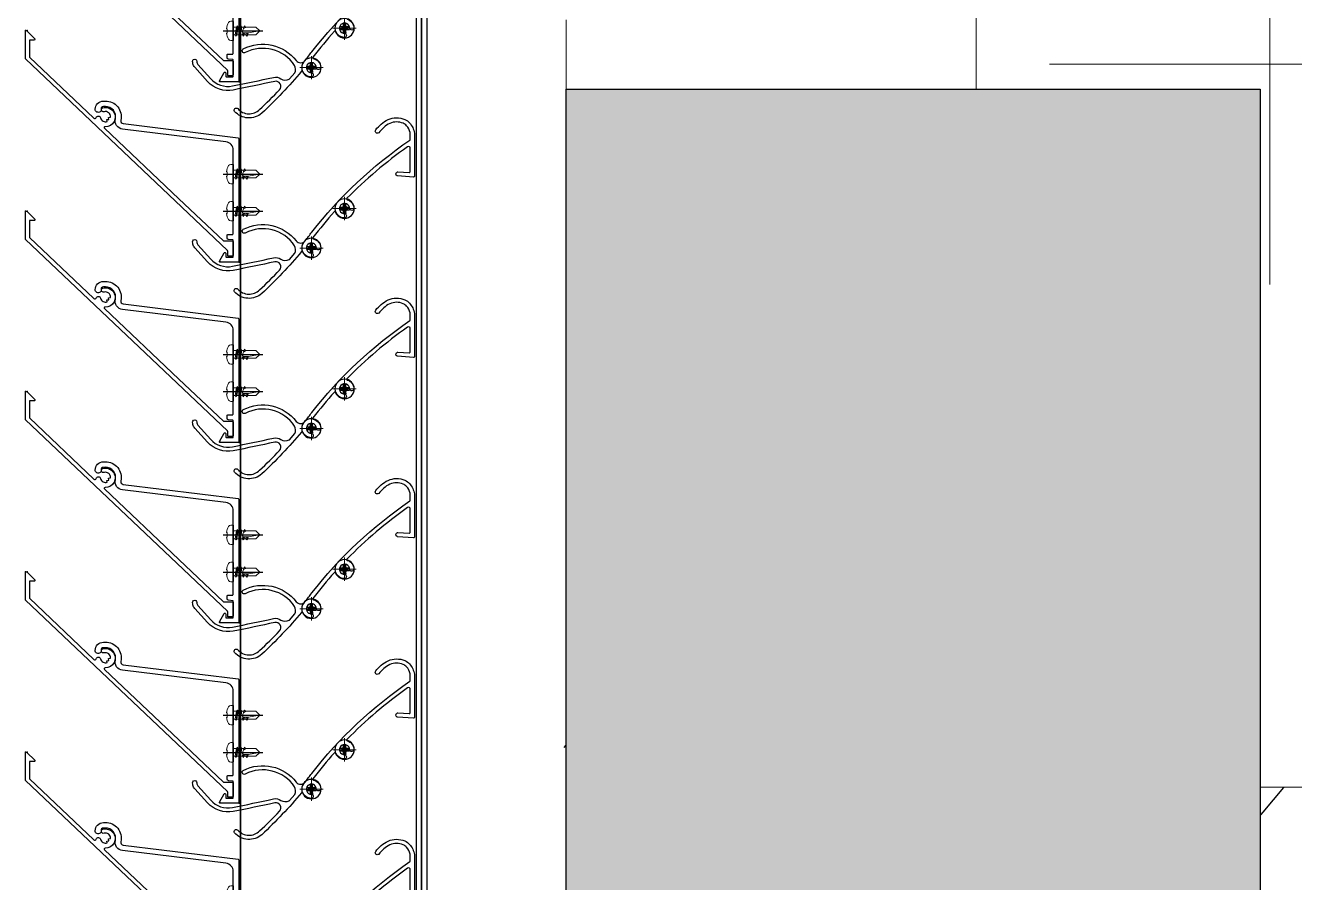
# Model space of a CAD drawing. Header units: millimetres. Extents: x 652937 to 1670132, y 1473552 to 2851037.
# Drawn here: x 754603.4 to 755060.8, y 1541029.5 to 1541338.5 of the extents above; entities that cross this region are included whole.
import ezdxf

# ---------------------------------------------------------------- set-up
doc = ezdxf.new("R2010")
doc.units = ezdxf.units.MM
doc.linetypes.add('CENTER', pattern=[50.800000000000004, 31.75, -6.35, 6.35, -6.35])
doc.linetypes.add('HIDDEN', pattern=[0.375, 0.25, -0.125])
for name, color, linetype in [('000 - CONCRETE_COL_HATCH_', 251, 'Continuous'), ('000 - CONCRETE_COL_MAIN_COLOR_1', 5, 'Continuous'), ('000 - CONCRETE_COL_WIPEOUT_', 250, 'Continuous'), ('010 - ASPG_ACCESSORIES_MAIN_COLOR_1', 1, 'Continuous'), ('010 - ASPG_EXTR_MAIN_COLOR_2', 2, 'Continuous'), ('010 - ASPG_FRAMING_MAIN_COLOR_2', 2, 'Continuous'), ('010 - ASPG_FRAMING_SUB_COLOR_2', 1, 'Continuous'), ('010 - ASPG_FRAMING_WIPEOUT_', 250, 'Continuous'), ('BOLT & SCREW', 251, 'Continuous'), ('Center Line', 1, 'CENTER'), ('DIM', 1, 'Continuous'), ('TEXT', 3, 'Continuous')]:
    doc.layers.add(name, color=color, linetype=linetype)
doc.layers.add('010 - ASPG_EXTR_DEF_SUB', color=250, linetype='Continuous', plot=False)
for name, color, linetype, lineweight in [('12-GRID', 1, 'CENTER', 13), ('A-FLOR-E', 2, 'Continuous', 9), ('A-WALL', 2, 'Continuous', 25), ('S-230-A-FLOOR', 2, 'Continuous', 9), ('SCREW', 8, 'Continuous', 5)]:
    doc.layers.add(name, color=color, linetype=linetype, lineweight=lineweight)

# ---------------------------------------------------------------- blocks, each defined once
blk = doc.blocks.new('C25')
at = {"layer": 'S-230-A-FLOOR', "color": 251}
for p, q in [((-2.328306436538696e-10, 0.06864600256085396), (-6.984919309616089e-10, -0.06864600256085396)), ((-0.0686460027936846, 0), (0.0686460017459467, -2.328306436538696e-10))]:
    blk.add_line(p, q, dxfattribs=at)
at = {"layer": 'S-230-A-FLOOR', "color": 11, "linetype": 'HIDDEN', "ltscale": 5}
blk.add_lwpolyline([(0.1249999984866008, 0.1999999999534339), (0.1249999989522621, -0.2000000001862645), (-0.1250000006984919, -0.2000000004190952), (-0.1250000004656613, 0.1999999997206032)], close=True, dxfattribs=at)
blk = doc.blocks.new('*U8334')
blk.add_wipeout([(125.02906553161912, 200.01819018012532), (125.0290655316191, -200.01805792056334), (-125.0289782335518, -200.0180787968487), (-125.0289782335518, 200.01816930383995)]).dxf.layer = '000 - CONCRETE_COL_WIPEOUT_'
at = {"layer": '000 - CONCRETE_COL_HATCH_'}
h = blk.add_hatch(dxfattribs=at)
h.set_pattern_fill('AR-CONC', color=256, scale=0.05, style=0)
h.set_pattern_definition([(49.99999999999999, (0, 0), (9.1092334498002, -0.7969542769451543), [0.9525000000000001, -10.4775]), (355, (0, 0), (-1.762171071248467, 9.552842261951758), [0.762, -8.3820292085]), (100.4514447, (0.7591003500000001, -0.066412675), (7.347062354517664, 8.755887595609755), [0.80950044, -8.904512229999998]), (46.18420000000001, (0, 2.54), (13.5539520446065, -2.102116396636358), [1.42875, -15.71625]), (96.63555760999996, (1.129495, 2.364825), (11.87020670257515, 12.37130622988608), [1.214251157, -13.356780408]), (351.1841511700001, (0, 2.54), (11.87020670324885, 12.37130622927663), [1.1429983535, -12.572986596]), (21, (1.27, 1.905), (7.580719563456625, -5.11325990935438), [0.9525000000000001, -10.4775]), (326.0000000000001, (1.27, 1.905), (3.090101417382354, 9.209398306115963), [0.762, -8.382]), (71.45144499999999, (1.90172663, 1.478895005), (10.67082096393581, 4.096138444295263), [0.8095004400000001, -8.90449688]), (37.50000000000001, (0, 0), (0.1544301625295909, 4.227751943657656), [0, -8.2804, 0, -8.509, 0, -8.41375]), (7.499999999999999, (0, 0), (3.340983125515288, 5.009028740905975), [0, -4.8514, 0, -8.0899, 0, -3.20675]), (327.5, (-2.8321, 0), (6.77952975834357, -0.2864371996336722), [0, -3.175, 0, -9.906, 0, -13.1445]), (317.5, (-4.1021, 0), (7.406459069300903, 1.271324551666652), [0, -4.1275, 0, -6.578600000000001, 0, -9.3345])])
h.paths.add_polyline_path([(-125.0290218825891, -200.018134488487), (-125.0290218825891, 200.0181136122017), (125.0290218825891, 200.018134488487), (125.0290218825891, -200.0181136122017)])
at = {"layer": '000 - CONCRETE_COL_MAIN_COLOR_1'}
blk.add_lwpolyline([(-125.0290218825891, -200.018134488487), (-125.0290218825891, 200.0181136122017), (125.0290218825891, 200.018134488487), (125.0290218825891, -200.0181136122017), (-125.0290218825891, -200.018134488487)], close=True, dxfattribs=at)
blk = doc.blocks.new('W-1-PP18-ST_ENT3_REV02_20260413-050421_PP18_ENT3_MAIN_PLAN')
at = {"layer": 'A-FLOR-E'}
h = blk.add_hatch(dxfattribs=at)
h.set_pattern_fill('CROSS', color=250, scale=50, angle=210.7689957793228)
h.set_pattern_definition([(90.00830806532014, (9903.888727165991, -26817.57823354565), (-317.5460351444216, 317.453958179856), [158.75, -476.2500000000001]), (180.0083080653204, (9983.252216689521, -26738.19172452204), (-317.453958179856, -317.5460351444216), [158.75, -476.2500000000001])])
h.paths.add_polyline_path([(10552.7724922637, -11720.10914213024), (10552.65647391812, -10919.99999969266), (11302.45717344829, -10919.89127639681), (11302.5731920267, -11720.00041860156)], flags=16)
h.paths.add_polyline_path([(18712.43403395661, -10369.24719647504), (18712.7101582943, -10275.13879491016), (20062.22330671758, -10274.98557907529), (20062.223306834, -7304.822206497192), (20062.22330718325, 1006.469529820606), (8350.240529375384, 1013.833130011335), (8352.581507619703, -15559.00517199188), (13097.40324537293, -15549.91630767472), (13097.37388473027, -10370.04009564407)])
at = {"layer": 'TEXT'}
h = blk.add_hatch(dxfattribs=at)
h.set_pattern_fill('ANSI34', color=250, scale=21.83100767730449, angle=305.7689957793228)
h.set_pattern_definition([(230.0083080653204, (16484.82354204194, -22407.65041881241), (318.6218556715972, -267.276760314056), []), (230.0083080653204, (16387.17373050773, -22416.20793845505), (318.6218556715972, -267.276760314056), []), (230.0083080653204, (16289.52391897351, -22424.76545809768), (318.6218556715972, -267.276760314056), []), (230.0083080653204, (16191.87388997548, -22433.3229965996), (318.6218556715972, -267.276760314056), [])])
h.paths.add_polyline_path([(8351.9099206666, -15550.10326229967), (8350.218025129521, 1004.77125053294), (20060.18423601077, 1006.600863533095), (20061.87613178068, -15548.27364929952)], flags=16)
h.paths.add_polyline_path([(8201.931672031293, -15700.12501231395), (8201.109208492795, 1155.654514906928), (20210.65068731573, 1155.931012239307), (20211.47315085423, -15699.84851498157)])
at = {"layer": 'A-WALL', "color": 2, "lineweight": 13}
blk.add_lwpolyline([(19934.87964649708, 1155.923065263778), (20209.82150998921, 1155.924234772101), (20209.88444830314, 730.0233794376254)], dxfattribs=at)
blk.add_lwpolyline([(20062.22330718325, 1006.469529820606), (20062.22330648475, -15549.88525924273), (8352.604010701412, -15549.943291815), (8350.218026293674, 1004.771250067279)], close=True, dxfattribs=at)
at = {"layer": 'DIM', "color": 4, "xscale": 1000, "yscale": 1000, "zscale": 1000, "rotation": 180.0083083312035}
blk.add_blockref('C25', (20084.85064210859, 955.0269860774279), dxfattribs=at)
blk.add_blockref('*U8334', (20084.85064298171, 955.0269863102585))
blk = doc.blocks.new('PZG35-9D5')
at = {"layer": 'Center Line'}
blk.add_line((1.4210854715202e-14, 3.733653355866409), (1.4210854715202e-14, -10.53404386090006), dxfattribs=at)
at = {"layer": 'SCREW', "color": 8}
for p, q in [((-1.399999999999963, 2.842170943040401e-14), (-1.399999999999963, -1.090192378864657)), ((1.399999999999991, 0), (1.399999999999991, -0.5901923788647139)), ((-1.850000000000009, -1.399999999999977), (1.850000000000037, -0.8999999999999773)), ((-1.850000000000009, -1.399999999999977), (-1.399999999999963, -1.090192378864685)), ((-1.850000000000009, -1.399999999999977), (-1.399999999999963, -1.709807621135297)), ((-1.850000000000009, -2.699999999999989), (1.850000000000037, -2.199999999999989)), ((-1.850000000000009, -2.699999999999989), (-1.399999999999963, -2.390192378864697)), ((-1.850000000000009, -2.699999999999989), (-1.399999999999963, -3.009807621135309)), ((-1.850000000000009, -4), (-1.399999999999963, -3.690192378864708)), ((-1.850000000000009, -4), (-0.9911470940920566, -3.883938796498938)), ((-1.850000000000009, -4), (-1.399999999999963, -4.30980762113532)), ((-1.399999999999963, -1.090192378864685), (1.399999999999991, -0.5901923788646855)), ((-1.399999999999963, -1.709807621135297), (1.399999999999991, -1.209807621135297)), ((-1.399999999999963, -1.709807621135269), (-1.399999999999963, -2.390192378864697)), ((-1.399999999999963, -2.390192378864697), (1.399999999999991, -1.890192378864697)), ((-1.399999999999963, -3.009807621135309), (1.399999999999991, -2.509807621135309)), ((-1.399999999999963, -3.009807621135309), (-1.399999999999963, -3.690192378864708)), ((-1.399999999999963, -3.690192378864708), (-0.8446989986695002, -3.591031485769975)), ((-1.399999999999963, -4.30980762113532), (-1.184865735341859, -4.271390788160659)), ((-1.399999999999963, -4.309807621135349), (-1.399999999999963, -8.099999999999966)), ((0.5619885887190463, -3.339837273736322), (1.399999999999991, -3.190192378864708)), ((0.7141825614195483, -3.653488843051434), (1.850000000000037, -3.5)), ((0.7141825614195483, -3.932275020881832), (1.399999999999991, -3.80980762113532)), ((0.7141825614195483, -4.612659778611231), (1.399999999999991, -4.49019237886472)), ((1.850000000000037, -0.8999999999999773), (1.399999999999991, -0.5901923788646855)), ((1.850000000000037, -0.8999999999999773), (1.399999999999991, -1.209807621135297)), ((1.399999999999991, -1.209807621135269), (1.399999999999991, -1.890192378864725)), ((1.850000000000037, -2.199999999999989), (1.399999999999991, -1.890192378864697)), ((1.850000000000037, -2.199999999999989), (1.399999999999991, -2.509807621135309)), ((1.399999999999991, -2.50980762113528), (1.399999999999991, -3.190192378864708)), ((1.850000000000037, -3.5), (1.399999999999991, -3.190192378864708)), ((1.850000000000037, -3.5), (1.399999999999991, -3.80980762113532)), ((1.399999999999991, -3.809807621135349), (1.399999999999991, -4.490192378864691)), ((1.850000000000037, -4.800000000000011), (1.399999999999991, -4.49019237886472)), ((1.4210854715202e-14, -9.5), (-1.399999999999963, -8.099999999999966)), ((1.4210854715202e-14, -9.5), (1.399999999999991, -8.099999999999966)), ((0.7141825614195483, -4.953488843051389), (1.850000000000037, -4.800000000000011)), ((0.7141825614195483, -5.232275020881843), (1.399999999999991, -5.109807621135332)), ((1.850000000000037, -4.800000000000011), (1.399999999999991, -5.109807621135332)), ((1.399999999999991, -5.109807621135332), (1.399999999999991, -8.099999999999966))]:
    blk.add_line(p, q, dxfattribs=at)
blk.add_lwpolyline([(1.4210854715202e-14, -9.5), (0.7141825614195483, -5.232275020881843), (0.7141825614195483, -3.600899293750615, 0.4176573264866609), (0.4106596181599826, -3.300919979679151, 0.1081021898226624), (-0.8446989986694433, -3.591031485769975), (-1.399999999999991, -4.701675652739141)], format="xyb", dxfattribs=at)
blk = doc.blocks.new('*U9352')
at = {"layer": 'SCREW', "color": 6}
blk.add_lwpolyline([(3.026373332565058, 1.780836269555209, 0.09905967801670053), (0.7999999999999687, 2.546427498927414), (0.7999999999999687, 2.274284095813357), (-0.800000000000054, 2.274284095813357), (-0.800000000000054, 2.546427498927414, 0.09905967801670058), (-3.026373332565143, 1.780836269555209, 0.2665876613401604), (-3.500000000000043, 0.9556546004010897), (-3.500000000000043, 0.1999999999999886, 0.4142135623730938), (-3.300000000000054, 0), (3.299999999999997, 0, 0.4142135623731049), (3.499999999999986, 0.1999999999999886), (3.499999999999957, 0.9556546004010897, 0.2665876613401604)], format="xyb", close=True, dxfattribs=at)
at = {"layer": 'SCREW'}
blk.add_blockref('PZG35-9D5', (-1.4210854715202e-14, 0), dxfattribs=at)
blk = doc.blocks.new('*U9355')
blk.add_point((0, 0))
at = {"layer": '010 - ASPG_ACCESSORIES_MAIN_COLOR_1'}
blk.add_lwpolyline([(-39.69999999902211, -0.5999999995172398, 0.4142135623731156), (-39.99999999883585, -0.8999999995638059), (-39.99999999883585, -7.366962144914214, 0.5773502691897371), (-39.65044321701862, -7.568778847059366), (-36.64260295056738, -5.832201459393036, 0.7673269879794871), (-36.78520590183325, -5.299999999645297), (-37.89999999874271, -5.299999999645297, -0.4142135623735732), (-38.19999999902211, -4.999999999656938), (-38.19999999902211, -2.799999999587089, -0.4142135623730951), (-37.99999999883585, -2.59999999951724), (-32.18326623388566, -2.59999999951724, -0.3888787318530097), (-31.98402729420923, -2.782568851142787), (-31.8474567013327, -4.343577870872468, 0.3888787318530089), (-31.34935935237445, -4.799999999528882), (-30.29999999911524, -4.799999999528882, 0.4142135623732408), (-29.99999999883585, -4.499999999540523), (-29.99999999883585, -2.899999999505599, -0.4142135623731785), (-29.69999999902211, -2.59999999951724), (0.4107479506637901, -2.59999999951724, -0.3789692262628873), (3.38851808081381, -5.235465979035143), (7.952927200356498, -42.5207682372482, 0.4465929586642906), (11.6177961837966, -45.07649022702281, -0.4898018444424612), (16.07846395508386, -48.68238816667036), (16.06490363762714, -49.36225294566866, -0.1824796859550777), (15.80227640201338, -50.01801436272836, -0.2679491924113072), (15.32539491611533, -50.16829426406803, 1.122114645179816), (15.09990952932276, -52.3421093734276, 0.4050039718497206), (18.0645059288945, -49.40213623346681), (18.07806624681689, -48.72227145435209, 0.4898054953707174), (11.15966573380865, -43.12966807454978, -0.4465970485362636), (9.938031048281118, -42.27776159492242), (4.866356541635469, -0.8481197821154633, 0.3641755342157969), (4.570876519894227, -0.5999999995172398)], format="xyb", close=True, dxfattribs=at)
at = {"layer": '010 - ASPG_EXTR_DEF_SUB'}
for p in [(-39.99999999883585, -0.4999999995172402), (43.44495566345738, -76.89999999944341), (43.44495566345738, -77.49999999954052)]:
    blk.add_point(p, dxfattribs=at)
at = {"layer": '010 - ASPG_EXTR_MAIN_COLOR_2'}
blk.add_lwpolyline([(11.37409105408005, -48.15170148877115), (11.47245816211216, -47.43577758665815), (12.17779493960552, -47.55667202338264), (12.29266474000178, -46.78670596401826, -0.5355375090189683), (14.1918134491425, -49.16870282323253, 0.9915718169393263), (15.66379558271728, -49.57599316951273, 1.157025413028558), (8.792231505503878, -48.77291728999153, -0.6885576205791355), (8.274611146422103, -48.98797988444021), (-17.14292736421339, -22.16859813180672), (-32.34153279638849, -6.131750148785431), (-32.34153279638849, -2.899999981694054, 0.4143115081626392), (-32.64163311407901, -2.59999999951724), (-37.54163311352022, -2.59999999951724, 0.4141156188887998), (-37.84153278893791, -2.899999981635847), (-37.84153278893791, -4.299999988411218, 0.4142135623731781), (-37.54153279098682, -4.599999986478724), (-35.98884801496752, -4.599999986478724, -0.205894629290155), (-35.77110154624097, -4.693635078269653), (33.22969053988345, -77.49999999954052), (43.14495566324331, -77.49999999954052, 0.6681786376628355), (43.35708769806661, -76.98786796536915), (40.5215537941549, -74.1523340573247, 0.6681786381757795), (40.00942175951786, -74.36446609156592), (40.00942175951786, -75.99999999802712), (33.87471885257401, -75.99999999802712), (11.86384030175395, -52.7751643466243, -0.5583539238224016), (12.08261241135187, -51.95244935475676, 0.7662751832817146), (12.03674733010121, -50.39291741001107, -0.4385828234445206), (10.70630855322815, -48.05207626283555)], format="xyb", close=True, dxfattribs=at)
at = {"layer": 'SCREW', "rotation": 180}
for p in [(-21.64901723782532, -2.499999999924694), (-8.237076249206439, -2.499999999924694)]:
    blk.add_blockref('*U9352', p, dxfattribs=at)
blk = doc.blocks.new('*U8775')
blk.add_wipeout([(1846.3000000012119, 4.000000002472461), (60.00000000297587, 4), (60.00000000297587, 69.29999999999927), (1846.3000000012119, 69.30000000247219)]).dxf.layer = '010 - ASPG_FRAMING_WIPEOUT_'
at = {"layer": '010 - ASPG_FRAMING_MAIN_COLOR_2'}
blk.add_lwpolyline([(1816.300000002376, 69.30000000247242), (90.00000000181171, 69.3), (90.00000000181171, 6), (1816.300000002376, 6.000000002472433)], close=True, dxfattribs=at)
at = {"layer": '010 - ASPG_FRAMING_SUB_COLOR_2'}
for points in [[(1846.300000001212, 4.000000002472433), (60.00000000297587, 4), (60.00000000297587, 69.3), (1846.300000001212, 69.30000000247242)], [(60.00000000297587, 2.000000000715772), (60.00000000297587, 4), (1846.300000001212, 4.000000002472433), (1846.300000001212, 2.000000003188205)]]:
    blk.add_lwpolyline(points, close=True, dxfattribs=at)
at = {"color": 1, "rotation": 180}
for p in [(1286.300000002375, 69.3), (1351.300000002375, 69.3), (1416.300000002375, 69.3), (1481.300000002375, 69.3), (1546.300000002375, 69.3), (1611.300000002375, 69.3)]:
    blk.add_blockref('*U9355', p, dxfattribs=at)
blk = doc.blocks.new('*U9351')
at = {"layer": '12-GRID', "color": 8, "linetype": 'CENTER'}
for p, q in [((5.684341886080801e-14, -6.200000000000029), (5.684341886080801e-14, 2.200000000000029)), ((-4.199999999999973, -2), (4.200000000000085, -2))]:
    blk.add_line(p, q, dxfattribs=at)
at = {"layer": 'BOLT & SCREW'}
for p, q in [((-0.553537628269381, -1.771128018217196), (-1.767499999999847, -1.558125000000442)), ((-0.553537628269381, -2.228871981782805), (-1.767500000000483, -2.441875000000354)), ((-0.4577439635652332, -1.771128018217196), (-0.8837500000000146, -1.558125000000442)), ((-0.4577439635652332, -2.228871981782805), (-0.8837500000000146, -2.441875000000354)), ((-0.2288719817826677, -1.446462371730204), (-0.4418749999998197, -0.2325000000002947)), ((-0.2288719817826677, -1.542256036434869), (-0.4418749999998197, -1.116250000000048)), ((-0.2288719817826677, -2.457743963565131), (-0.4418749999998197, -2.883750000000271)), ((-0.2288719817821107, -2.553537628269438), (-0.4418749999998197, -3.767500000000023)), ((0.2288719817822642, -1.446462371730562), (0.4418749999996946, -0.2324999999999764)), ((0.2288719817822642, -1.542256036434869), (0.4418749999996946, -1.116250000000048)), ((0.4418749999996946, -2.883750000000271), (0.2288719817829008, -2.457743963565131)), ((0.2288719817829008, -2.553537628269438), (0.4418749999999732, -3.767500000000023)), ((0.4577439635647103, -1.771128018217196), (0.8837499999994917, -1.558125000000442)), ((0.4577439635647103, -2.228871981782805), (0.8837500000001283, -2.441874999999877)), ((0.5535376282692559, -1.771128018217196), (1.767500000000001, -1.558125000000124)), ((0.5535376282692559, -2.228871981782805), (1.767500000000001, -2.441874999999877))]:
    blk.add_line(p, q, dxfattribs=at)
for points in [[(-1.767500000000006, -1.558125000000442), (-0.8837500000001342, -1.558125000000442, 0.4142135623730394), (-0.4418749999998197, -1.116250000000048), (-0.4418749999998197, -0.2325000000002947), (0.4418749999996946, -0.2324999999999764), (0.4418749999996946, -1.116250000000048, 0.4142135623731505), (0.8837500000000089, -1.558125000000442), (1.76750000000012, -1.558125000000124), (1.76750000000012, -2.441874999999877), (0.8837500000000089, -2.441874999999877, 0.414213562373095), (0.4418749999996946, -2.883750000000271), (0.4418749999999732, -3.767500000000023), (-0.4418749999998197, -3.767500000000023), (-0.4418749999998197, -2.883750000000271, 0.4142135623730397), (-0.8837500000001342, -2.441875000000354), (-1.767500000000483, -2.441875000000354)], [(0.2288719817829008, -2.457743963565131, -0.414213562373095), (0.4577439635645909, -2.228871981782805), (0.5535376282692559, -2.228871981782805), (0.5535376282692559, -1.771128018217196), (0.4577439635645909, -1.771128018217196, -0.4142135623730951), (0.228871981782105, -1.542256036434869), (0.228871981782105, -1.446462371730562), (-0.2288719817826677, -1.446462371730204), (-0.2288719817826677, -1.542256036434869, -0.4142135623730951), (-0.4577439635649944, -1.771128018217196), (-0.553537628269381, -1.771128018217196), (-0.553537628269381, -2.228871981782805), (-0.4577439635649944, -2.228871981782805, -0.4142135623730951), (-0.2288719817826677, -2.457743963565131), (-0.2288719817822698, -2.553537628269438), (0.2288719817829008, -2.553537628269438)]]:
    blk.add_lwpolyline(points, format="xyb", close=True, dxfattribs=at)
blk.add_circle((5.684341886080801e-14, -2), 3.5, dxfattribs=at)
blk = doc.blocks.new('*U8776')
at = {"layer": '010 - ASPG_EXTR_DEF_SUB', "color": 152, "true_color": 0x2776bb}
for p in [(195, -3.75592890122789e-11), (260, -5.007905201637186e-11), (325, -6.259881502046483e-11), (390, -7.511857802455779e-11), (455, -8.763834102865076e-11)]:
    blk.add_point(p, dxfattribs=at)
at = {"layer": '010 - ASPG_EXTR_MAIN_COLOR_2', "color": 2}
for points in [[(162.4679041211493, 68.56714037139724), (170.8611929877661, 68.56714037145545, -0.6073848710044985), (171.3521102210507, 67.62217621322313, -0.04582868044492008), (152.7838222887367, 45.76076047364447, -0.5604921351226578)], [(140.561955856625, 33.06505110461555, 0.07704788012868193), (173.7415275620297, 68.43644483827345, -0.2476739044870795), (173.9891886156984, 68.56714037139724), (175.9840893819928, 68.56714037139724, -0.04413111325910057), (176.4728248161264, 68.50458020231278, -0.1258462906385483), (178.9636769010685, 67.20642238200932, -0.09885145914925667), (179.8173400671221, 66.03380806537868, -0.2058282691334744), (179.7936664214358, 61.20460651119762, -0.1151163694662807), (176.3683241284452, 57.18072180575516, 0.822373071447778), (177.4550462905318, 56.10392398634983, 0.109184526549196), (181.1486009340733, 60.55948756888799, 0.2083234795678962), (181.1894268463366, 66.64026457505358, 0.1005277992320483), (179.9723091390915, 68.31671042179048, 0.1451157280627245), (176.2923091310076, 70.06714037145545), (160.7587749278173, 70.06714037145545, 0.4336592857269459)], [(477.2875053561293, 45.88571992123583, 0.3178599151680848), (474.2119114198722, 48.23749049517177, 0.9532878111822051), (474.0820726789534, 46.71593409558376, -2.423003988231831), (472.2580695222132, 44.89173717537746, 0.9523147976297285), (470.7363446820527, 44.76348824836863, 0.3008214087947553), (472.8898747372441, 41.75529025433902, -0.5604921351218277), (472.9835184067488, 41.25212405496826, -0.01942473842078824), (463.6239250916988, 33.46052617047066, -0.5525007933269362), (463.1474985848181, 33.63667257977035, 0.3444609008774969), (459.9894988052547, 36.29767865987345, 0.9520149233436535), (459.8615776561201, 34.77593409558143, -2.42318646531747), (458.0375749985687, 32.95193143768087, 0.9520149233867892), (456.5158304339275, 32.82401028883727, 0.2853998218446234), (458.4930240777321, 29.88851448267782, -0.5533776808031501), (458.5629085102119, 29.3849656624658, 0.03067395406819984), (443.4630128806457, 15.05729964547176, 0.4171002255848137), (444.114368729759, 5.272964205097779, 0.9355530918984264), (445.0966641549021, 6.406584819632954, -0.4344100119147308), (444.803354519885, 14.29476617477452, -0.01499848524836865), (451.9205648060888, 21.4545541918193, -0.7383485292466446), (454.917139344383, 19.76412730306005, 0.004917316774645771), (451.8066999851726, 4.803864106331858, 0.2636109069979271), (454.8802099335007, -4.460317215096765), (459.9957336951047, -9.084236264956743, 0.1258843890439943), (461.2677612504922, -9.753782964282763, 0.04427494949630078), (462.0895440597087, -9.866966023081076, 1.107654826573523), (462.1254592109472, -8.331805701629818, -0.2155958426847688), (461.0232266592793, -7.991025416966622), (455.8860520706512, -3.347536196321343, -0.2636109069978752), (453.2782254475169, 4.512981288513075, -0.004854851929905817), (456.34138361644, 19.25507699992126, 0.2339601468136614), (455.8154424866661, 21.95487343813842, -0.2408104543272742), (455.7103134100325, 24.90310810678024, -0.1041570884704408), (455.7846048693173, 25.00194829810029), (457.99301963998, 26.93374890854433, -0.2290212912668875), (460.7006792640314, 26.88725557018155, -0.3817208427142056), (465.2736195935868, 9.069098417501337, 0.9773819303748196), (466.6203112956136, 8.407760736328456, 0.3611050424324235), (462.4081621826626, 27.50327562549468, -0.4961260631527202), (462.4429225292988, 30.68812541736374, 0.003188108562510474), (464.0558096300811, 31.90200527411038, -0.00282652430436861), (465.561955856625, 33.06505110455295, 0.07704788012868193), (498.7415275620297, 68.43644483821085, -0.2476739044870795)]]:
    blk.add_lwpolyline(points, format="xyb", dxfattribs=at)
for points in [[(225.7587749278173, 70.06714037144293, 0.4336592857269459), (225.4594267569482, 69.74737493509629), (225.8413778650574, 63.96271307500747, 0.0820690263538202), (225.8636512933299, 63.86745857030355, 0.7206537881255028), (227.3290865048766, 63.97254170037077, 0.07922428198988747), (227.3377835312858, 64.066616705232), (227.0687732263468, 68.14078645631407, -0.4336592857264138), (227.4679041211493, 68.56714037138472), (235.8611929877661, 68.56714037144293, -0.6073848710044985), (236.3521102210507, 67.62217621321061, -0.04582868044492008), (217.7838222887367, 45.76076047363195, -0.5604921351226578), (217.2875053561293, 45.88571992128591, 0.3178599151680848), (214.2119114198722, 48.23749049522185, 0.9532878111822051), (214.0820726789534, 46.71593409563384, -2.423003988231831), (212.2580695222132, 44.89173717542754, 0.9523147976297285), (210.7363446820527, 44.76348824841871, 0.3008214087947553), (212.8898747372441, 41.7552902543891, -0.5604921351218277), (212.9835184067488, 41.25212405501834, -0.01942473842078824), (203.6239250916988, 33.46052617052074, -0.5525007933269362), (203.1474985848181, 33.63667257982043, 0.3444609008774969), (199.9894988052547, 36.29767865992353, 0.9520149233436535), (199.8615776561201, 34.77593409563151, -2.42318646531747), (198.0375749985687, 32.95193143773095, 0.9520149233867892), (196.5158304339275, 32.82401028888735, 0.2853998218446234), (198.4930240777321, 29.8885144827279, -0.5533776808031501), (198.5629085102119, 29.38496566251588, 0.03067395406819984), (183.4630128806457, 15.05729964552184, 0.4171002255848137), (184.114368729759, 5.272964205147858, 0.9355530918984264), (185.0966641549021, 6.406584819683033, -0.4344100119147308), (184.803354519885, 14.2947661748246, -0.01499848524836865), (191.9205648060888, 21.45455419186938, -0.7383485292466446), (194.917139344383, 19.76412730311013, 0.004917316774645771), (191.8066999851726, 4.803864106381937, 0.2636109069979271), (194.8802099335007, -4.460317215046686), (199.9957336951047, -9.084236264906664, 0.1258843890439943), (201.2677612504922, -9.753782964232684, 0.04427494949630078), (202.0895440597087, -9.866966023030997, 1.107654826573523), (202.1254592109472, -8.33180570157974, -0.2155958426847688), (201.0232266592793, -7.991025416916543), (195.8860520706512, -3.347536196271264, -0.2636109069978752), (193.2782254475169, 4.512981288563154, -0.004854851929905817), (196.34138361644, 19.25507699997134, 0.2339601468136614), (195.8154424866661, 21.9548734381885, -0.2408104543272742), (195.7103134100325, 24.90310810683032, -0.1041570884704408), (195.7846048693173, 25.00194829815037), (197.99301963998, 26.93374890859441, -0.2290212912668875), (200.7006792640314, 26.88725557023163, -0.3817208427142056), (205.2736195935868, 9.069098417551416, 0.9773819303748196), (206.6203112956136, 8.407760736378535, 0.3611050424324235), (202.4081621826626, 27.50327562554476, -0.4961260631527202), (202.4429225292988, 30.68812541741381, 0.003188108562510474), (204.0558096300811, 31.90200527416046, -0.00282652430436861), (205.561955856625, 33.06505110460303, 0.07704788012868193), (238.7415275620297, 68.43644483826093, -0.2476739044870795), (238.9891886156984, 68.56714037138472), (240.9840893819928, 68.56714037138472, -0.04413111325910057), (241.4728248161264, 68.50458020230026, -0.1258462906385483), (243.9636769010685, 67.2064223819968, -0.09885145914925667), (244.8173400671221, 66.03380806536616, -0.2058282691334744), (244.7936664214358, 61.2046065111851, -0.1151163694662807), (241.3683241284452, 57.18072180574264, 0.822373071447778), (242.4550462905318, 56.10392398633731, 0.109184526549196), (246.1486009340733, 60.55948756887547, 0.2083234795678962), (246.1894268463366, 66.64026457504106, 0.1005277992320483), (244.9723091390915, 68.31671042177796, 0.1451157280627245), (241.2923091310076, 70.06714037144293)], [(290.7587749278173, 70.06714037143041, 0.4336592857269459), (290.4594267569482, 69.74737493508377), (290.8413778650574, 63.96271307499495, 0.0820690263538202), (290.8636512933299, 63.86745857029103, 0.7206537881255028), (292.3290865048766, 63.97254170035825, 0.07922428198988747), (292.3377835312858, 64.06661670521947), (292.0687732263468, 68.14078645630156, -0.4336592857264138), (292.4679041211493, 68.5671403713722), (300.8611929877661, 68.56714037143041, -0.6073848710044985), (301.3521102210507, 67.62217621319809, -0.04582868044492008), (282.7838222887367, 45.76076047361943, -0.5604921351226578), (282.2875053561293, 45.88571992127339, 0.3178599151680848), (279.2119114198722, 48.23749049520933, 0.9532878111822051), (279.0820726789534, 46.71593409562132, -2.423003988231831), (277.2580695222132, 44.89173717541502, 0.9523147976297285), (275.7363446820527, 44.76348824840619, 0.3008214087947553), (277.8898747372441, 41.75529025437658, -0.5604921351218277), (277.9835184067488, 41.25212405500582, -0.01942473842078824), (268.6239250916988, 33.46052617050822, -0.5525007933269362), (268.1474985848181, 33.63667257980791, 0.3444609008774969), (264.9894988052547, 36.29767865991101, 0.9520149233436535), (264.8615776561201, 34.77593409561899, -2.42318646531747), (263.0375749985687, 32.95193143771843, 0.9520149233867892), (261.5158304339275, 32.82401028887483, 0.2853998218446234), (263.4930240777321, 29.88851448271538, -0.5533776808031501), (263.5629085102119, 29.38496566250336, 0.03067395406819984), (248.4630128806457, 15.05729964550932, 0.4171002255848137), (249.114368729759, 5.272964205135338, 0.9355530918984264), (250.0966641549021, 6.406584819670513, -0.4344100119147308), (249.803354519885, 14.29476617481208, -0.01499848524836865), (256.9205648060888, 21.45455419185686, -0.7383485292466446), (259.917139344383, 19.76412730309761, 0.004917316774645771), (256.8066999851726, 4.803864106369417, 0.2636109069979271), (259.8802099335007, -4.460317215059206), (264.9957336951047, -9.084236264919184, 0.1258843890439943), (266.2677612504922, -9.753782964245204, 0.04427494949630078), (267.0895440597087, -9.866966023043517, 1.107654826573523), (267.1254592109472, -8.331805701592259, -0.2155958426847688), (266.0232266592793, -7.991025416929062), (260.8860520706512, -3.347536196283784, -0.2636109069978752), (258.2782254475169, 4.512981288550634, -0.004854851929905817), (261.34138361644, 19.25507699995882, 0.2339601468136614), (260.8154424866661, 21.95487343817598, -0.2408104543272742), (260.7103134100325, 24.9031081068178, -0.1041570884704408), (260.7846048693173, 25.00194829813785), (262.99301963998, 26.93374890858189, -0.2290212912668875), (265.7006792640314, 26.88725557021911, -0.3817208427142056), (270.2736195935868, 9.069098417538896, 0.9773819303748196), (271.6203112956136, 8.407760736366015, 0.3611050424324235), (267.4081621826626, 27.50327562553224, -0.4961260631527202), (267.4429225292988, 30.6881254174013, 0.003188108562510474), (269.0558096300811, 31.90200527414794, -0.00282652430436861), (270.561955856625, 33.06505110459051, 0.07704788012868193), (303.7415275620297, 68.4364448382484, -0.2476739044870795), (303.9891886156984, 68.5671403713722), (305.9840893819928, 68.5671403713722, -0.04413111325910057), (306.4728248161264, 68.50458020228774, -0.1258462906385483), (308.9636769010685, 67.20642238198428, -0.09885145914925667), (309.8173400671221, 66.03380806535364, -0.2058282691334744), (309.7936664214358, 61.20460651117259, -0.1151163694662807), (306.3683241284452, 57.18072180573012, 0.822373071447778), (307.4550462905318, 56.10392398632479, 0.109184526549196), (311.1486009340733, 60.55948756886295, 0.2083234795678962), (311.1894268463366, 66.64026457502854, 0.1005277992320483), (309.9723091390915, 68.31671042176544, 0.1451157280627245), (306.2923091310076, 70.06714037143041)], [(355.7587749278173, 70.06714037141789, 0.4336592857269459), (355.4594267569482, 69.74737493507125), (355.8413778650574, 63.96271307498243, 0.0820690263538202), (355.8636512933299, 63.86745857027852, 0.7206537881255028), (357.3290865048766, 63.97254170034573, 0.07922428198988747), (357.3377835312858, 64.06661670520695), (357.0687732263468, 68.14078645628904, -0.4336592857264138), (357.4679041211493, 68.56714037135968), (365.8611929877661, 68.56714037141789, -0.6073848710044985), (366.3521102210507, 67.62217621318557, -0.04582868044492008), (347.7838222887367, 45.76076047360691, -0.5604921351226578), (347.2875053561293, 45.88571992126087, 0.3178599151680848), (344.2119114198722, 48.23749049519681, 0.9532878111822051), (344.0820726789534, 46.7159340956088, -2.423003988231831), (342.2580695222132, 44.8917371754025, 0.9523147976297285), (340.7363446820527, 44.76348824839367, 0.3008214087947553), (342.8898747372441, 41.75529025436406, -0.5604921351218277), (342.9835184067488, 41.2521240549933, -0.01942473842078824), (333.6239250916988, 33.4605261704957, -0.5525007933269362), (333.1474985848181, 33.63667257979539, 0.3444609008774969), (329.9894988052547, 36.29767865989849, 0.9520149233436535), (329.8615776561201, 34.77593409560647, -2.42318646531747), (328.0375749985687, 32.95193143770591, 0.9520149233867892), (326.5158304339275, 32.82401028886231, 0.2853998218446234), (328.4930240777321, 29.88851448270286, -0.5533776808031501), (328.5629085102119, 29.38496566249084, 0.03067395406819984), (313.4630128806457, 15.0572996454968, 0.4171002255848137), (314.114368729759, 5.272964205122818, 0.9355530918984264), (315.0966641549021, 6.406584819657994, -0.4344100119147308), (314.803354519885, 14.29476617479956, -0.01499848524836865), (321.9205648060888, 21.45455419184434, -0.7383485292466446), (324.917139344383, 19.76412730308509, 0.004917316774645771), (321.8066999851726, 4.803864106356897, 0.2636109069979271), (324.8802099335007, -4.460317215071726), (329.9957336951047, -9.084236264931704, 0.1258843890439943), (331.2677612504922, -9.753782964257724, 0.04427494949630078), (332.0895440597087, -9.866966023056037, 1.107654826573523), (332.1254592109472, -8.331805701604779, -0.2155958426847688), (331.0232266592793, -7.991025416941582), (325.8860520706512, -3.347536196296304, -0.2636109069978752), (323.2782254475169, 4.512981288538114, -0.004854851929905817), (326.34138361644, 19.2550769999463, 0.2339601468136614), (325.8154424866661, 21.95487343816346, -0.2408104543272742), (325.7103134100325, 24.90310810680528, -0.1041570884704408), (325.7846048693173, 25.00194829812533), (327.99301963998, 26.93374890856937, -0.2290212912668875), (330.7006792640314, 26.88725557020659, -0.3817208427142056), (335.2736195935868, 9.069098417526376, 0.9773819303748196), (336.6203112956136, 8.407760736353495, 0.3611050424324235), (332.4081621826626, 27.50327562551972, -0.4961260631527202), (332.4429225292988, 30.68812541738878, 0.003188108562510474), (334.0558096300811, 31.90200527413542, -0.00282652430436861), (335.561955856625, 33.06505110457799, 0.07704788012868193), (368.7415275620297, 68.43644483823589, -0.2476739044870795), (368.9891886156984, 68.56714037135968), (370.9840893819928, 68.56714037135968, -0.04413111325910057), (371.4728248161264, 68.50458020227522, -0.1258462906385483), (373.9636769010685, 67.20642238197176, -0.09885145914925667), (374.8173400671221, 66.03380806534112, -0.2058282691334744), (374.7936664214358, 61.20460651116007, -0.1151163694662807), (371.3683241284452, 57.1807218057176, 0.822373071447778), (372.4550462905318, 56.10392398631227, 0.109184526549196), (376.1486009340733, 60.55948756885043, 0.2083234795678962), (376.1894268463366, 66.64026457501602, 0.1005277992320483), (374.9723091390915, 68.31671042175292, 0.1451157280627245), (371.2923091310076, 70.06714037141789)], [(420.7587749278173, 70.06714037140537, 0.4336592857269459), (420.4594267569482, 69.74737493505873), (420.8413778650574, 63.96271307496991, 0.0820690263538202), (420.8636512933299, 63.867458570266, 0.7206537881255028), (422.3290865048766, 63.97254170033321, 0.07922428198988747), (422.3377835312858, 64.06661670519443), (422.0687732263468, 68.14078645627652, -0.4336592857264138), (422.4679041211493, 68.56714037134716), (430.8611929877661, 68.56714037140537, -0.6073848710044985), (431.3521102210507, 67.62217621317305, -0.04582868044492008), (412.7838222887367, 45.76076047359439, -0.5604921351226578), (412.2875053561293, 45.88571992124835, 0.3178599151680848), (409.2119114198722, 48.23749049518429, 0.9532878111822051), (409.0820726789534, 46.71593409559628, -2.423003988231831), (407.2580695222132, 44.89173717538998, 0.9523147976297285), (405.7363446820527, 44.76348824838115, 0.3008214087947553), (407.8898747372441, 41.75529025435154, -0.5604921351218277), (407.9835184067488, 41.25212405498078, -0.01942473842078824), (398.6239250916988, 33.46052617048318, -0.5525007933269362), (398.1474985848181, 33.63667257978287, 0.3444609008774969), (394.9894988052547, 36.29767865988597, 0.9520149233436535), (394.8615776561201, 34.77593409559395, -2.42318646531747), (393.0375749985687, 32.95193143769339, 0.9520149233867892), (391.5158304339275, 32.82401028884979, 0.2853998218446234), (393.4930240777321, 29.88851448269034, -0.5533776808031501), (393.5629085102119, 29.38496566247832, 0.03067395406819984), (378.4630128806457, 15.05729964548428, 0.4171002255848137), (379.114368729759, 5.272964205110299, 0.9355530918984264), (380.0966641549021, 6.406584819645474, -0.4344100119147308), (379.803354519885, 14.29476617478704, -0.01499848524836865), (386.9205648060888, 21.45455419183182, -0.7383485292466446), (389.917139344383, 19.76412730307257, 0.004917316774645771), (386.8066999851726, 4.803864106344378, 0.2636109069979271), (389.8802099335007, -4.460317215084245), (394.9957336951047, -9.084236264944224, 0.1258843890439943), (396.2677612504922, -9.753782964270243, 0.04427494949630078), (397.0895440597087, -9.866966023068557, 1.107654826573523), (397.1254592109472, -8.331805701617299, -0.2155958426847688), (396.0232266592793, -7.991025416954102), (390.8860520706512, -3.347536196308823, -0.2636109069978752), (388.2782254475169, 4.512981288525594, -0.004854851929905817), (391.34138361644, 19.25507699993378, 0.2339601468136614), (390.8154424866661, 21.95487343815094, -0.2408104543272742), (390.7103134100325, 24.90310810679276, -0.1041570884704408), (390.7846048693173, 25.00194829811281), (392.99301963998, 26.93374890855685, -0.2290212912668875), (395.7006792640314, 26.88725557019407, -0.3817208427142056), (400.2736195935868, 9.069098417513857, 0.9773819303748196), (401.6203112956136, 8.407760736340975, 0.3611050424324235), (397.4081621826626, 27.5032756255072, -0.4961260631527202), (397.4429225292988, 30.68812541737626, 0.003188108562510474), (399.0558096300811, 31.9020052741229, -0.00282652430436861), (400.561955856625, 33.06505110456547, 0.07704788012868193), (433.7415275620297, 68.43644483822337, -0.2476739044870795), (433.9891886156984, 68.56714037134716), (435.9840893819928, 68.56714037134716, -0.04413111325910057), (436.4728248161264, 68.5045802022627, -0.1258462906385483), (438.9636769010685, 67.20642238195924, -0.09885145914925667), (439.8173400671221, 66.0338080653286, -0.2058282691334744), (439.7936664214358, 61.20460651114755, -0.1151163694662807), (436.3683241284452, 57.18072180570508, 0.822373071447778), (437.4550462905318, 56.10392398629975, 0.109184526549196), (441.1486009340733, 60.55948756883791, 0.2083234795678962), (441.1894268463366, 66.6402645750035, 0.1005277992320483), (439.9723091390915, 68.3167104217404, 0.1451157280627245), (436.2923091310076, 70.06714037140537)]]:
    blk.add_lwpolyline(points, format="xyb", close=True, dxfattribs=at)
at = {"rotation": 179.999999999989}
for p in [(214.0868637450039, 42.88714037139171), (279.0868637450039, 42.88714037137919), (344.0868637450039, 42.88714037136667), (409.0868637450039, 42.88714037135415), (474.0868637450039, 42.88714037134163), (199.8663687226363, 30.94714037138938), (264.8663687226363, 30.94714037137686), (329.8663687226363, 30.94714037136434), (394.8663687226363, 30.94714037135182), (459.8663687226363, 30.9471403713393)]:
    blk.add_blockref('*U9351', p, dxfattribs=at)
blk = doc.blocks.new('W-1-PP18-ST_ENT3_REV02_20260413-054934_PP18_ENT3_ASPG_MAIN_PL')
at = {"xscale": -1, "rotation": 270}
blk.add_blockref('*U8775', (20258, -574), dxfattribs=at)
at = {"color": 1, "xscale": -1, "rotation": 90}
blk.add_blockref('*U8776', (20334.6669621449, 1207.066962146666), dxfattribs=at)

msp = doc.modelspace()

# ---------------------------------------------------------------- block references
at = {"color": 6, "rotation": 180}
msp.add_blockref('W-1-PP18-ST_ENT3_REV02_20260413-050421_PP18_ENT3_MAIN_PLAN', (775008.1769244671, 1542070.420338631), dxfattribs=at)

# ---------------------------------------------------------------- next in the draw order: block references
msp.add_blockref('W-1-PP18-ST_ENT3_REV02_20260413-054934_PP18_ENT3_ASPG_MAIN_PL', (775008.1769244671, 1542070.420338631), dxfattribs=at)

doc.saveas('drawing.dxf')
